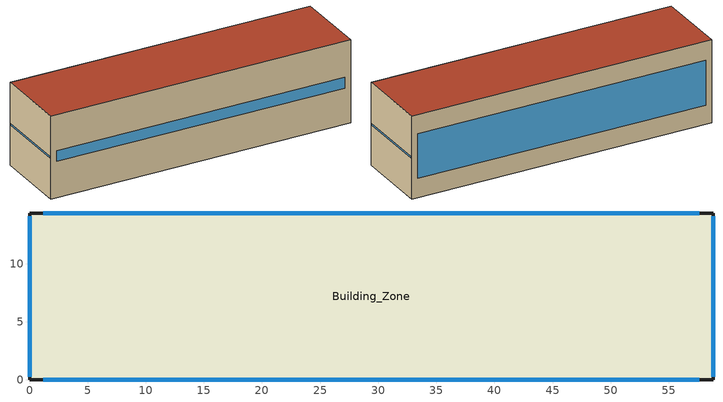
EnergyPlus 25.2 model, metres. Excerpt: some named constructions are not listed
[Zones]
Building_Zone
 floor ground (GROUND_FLOOR): 0,0 0,14.34 58.8,14.34 58.8,0 z0
 wall outside (EXT_WALL): 0,0 58.8,0 58.8,14.34 0,14.34 0,0 z0:16
 window (GLAZING): 1.18,0 57.62,0 z6.96:9.04; 58.8,0.29 58.8,14.05 / 0,14.05 0,0.29 z7.84:8.16; 57.62,14.34 1.18,14.34 z3.68:12.32
 roof outside (ROOF): 0,14.34 0,0 58.8,0 58.8,14.34 z16
[Schedule:Compact]
AUX_SCHED: Through: 1/31, For: Weekdays, Until: 01:00, 0.5, Until: 02:00, 0.5, Until: 03:00, 0.5, Until: 04:00, 0.5, Until: 05:00, 0.5, Until: 06:00, 0.5, Until: 07:00, 0.5, Until: 08:00, 0.5, Until: 09:00, 0.5, Until: 10:00, 0.5, Until: 11:00, 0.5, Until: 12:00, 0.5, Until: 13:00, 0.5, Until: 14:00, 0.5, Until: 15:00, 0.5, Until: 16:00, 0.5, Until: 17:00, 0.5, Until: 18:00, 0.5, Until: 19:00, 0.5, Until: 20:00, 0.5, Until: 21:00, 0.5, Until: 22:00, 0.5, Until: 23:00, 0.5, Until: 24:00, 0.5, For: Saturday, Until: 01:00, 0.5, Until: 02:00, 0.5, Until: 03:00, 0.5, Until: 04:00, 0.5, Until: 05:00, 0.5, Until: 06:00, 0.5, Until: 07:00, 0.5, Until: 08:00, 0.5, Until: 09:00, 0.5, Until: 10:00, 0.5, Until: 11:00, 0.5, Until: 12:00, 0.5, Until: 13:00, 0.5, Until: 14:00, 0.5, Until: 15:00, 0.5, Until: 16:00, 0.5, Until: 17:00, 0.5, Until: 18:00, 0.5, Until: 19:00, 0.5, Until: 20:00, 0.5, Until: 21:00, 0.5, Until: 22:00, 0.5, Until: 23:00, 0.5, Until: 24:00, 0.5, For: Sunday Holidays AllOtherDays, Until: 01:00, 0.5, Until: 02:00, 0.5, Until: 03:00, 0.5, Until: 04:00, 0.5, Until: 05:00, 0.5, Until: 06:00, 0.5, Until: 07:00, 0.5, Until: 08:00, 0.5, Until: 09:00, 0.5, Until: 10:00, 0.5, Until: 11:00, 0.5, Until: 12:00, 0.5, Until: 13:00, 0.5, Until: 14:00, 0.5, Until: 15:00, 0.5, Until: 16:00, 0.5, Until: 17:00, 0.5, Until: 18:00, 0.5, Until: 19:00, 0.5, Until: 20:00, 0.5, Until: 21:00, 0.5, Until: 22:00, 0.5, Until: 23:00, 0.5, Until: 24:00, 0.5, Through: 2/28, For: Weekdays, Until: 01:00, 0.5, Until: 02:00, 0.5, Until: 03:00, 0.5, Until: 04:00, 0.5, Until: 05:00, 0.5, Until: 06:00, 0.5, Until: 07:00, 0.5, Until: 08:00, 0.5, Until: 09:00, 0.5, Until: 10:00, 0.5, Until: 11:00, 0.5, Until: 12:00, 0.5, Until: 13:00, 0.5, Until: 14:00, 0.5, Until: 15:00, 0.5, Until: 16:00, 0.5, Until: 17:00, 0.5, Until: 18:00, 0.5, Until: 19:00, 0.5, Until: 20:00, 0.5, Until: 21:00, 0.5, Until: 22:00, 0.5, Until: 23:00, 0.5, Until: 24:00, 0.5, For: Saturday, Until: 01:00, 0.5, Until: 02:00, 0.5, Until: 03:00, 0.5, Until: 04:00, 0.5, Until: 05:00, 0.5, Until: 06:00, 0.5, Until: 07:00, 0.5, Until: 08:00, 0.5, Until: 09:00, 0.5, Until: 10:00, 0.5, Until: 11:00, 0.5, Until: 12:00, 0.5, Until: 13:00, 0.5, Until: 14:00, 0.5, Until: 15:00, 0.5, Until: 16:00, 0.5, Until: 17:00, 0.5, Until: 18:00, 0.5, Until: 19:00, 0.5, Until: 20:00, 0.5, Until: 21:00, 0.5, Until: 22:00, 0.5, Until: 23:00, 0.5, Until: 24:00, 0.5, For: Sunday Holidays AllOtherDays, Until: 01:00, 0.5, Until: 02:00, 0.5, Until: 03:00, 0.5, Until: 04:00, 0.5, Until: 05:00, 0.5, Until: 06:00, 0.5, Until: 07:00, 0.5, Until: 08:00, 0.5, Until: 09:00, 0.5, Until: 10:00, 0.5, Until: 11:00, 0.5, Until: 12:00, 0.5, Until: 13:00, 0.5, Until: 14:00, 0.5, Until: 15:00, 0.5, Until: 16:00, 0.5, Until: 17:00, 0.5, Until: 18:00, 0.5, Until: 19:00, 0.5, Until: 20:00, 0.5, Until: 21:00, 0.5, Until: 22:00, 0.5, Until: 23:00, 0.5, Until: 24:00, 0.5, Through: 3/31, For: Weekdays, Until: 01:00, 0.5, Until: 02:00, 0.5, Until: 03:00, 0.5, Until: 04:00, 0.5, Until: 05:00, 0.5, Until: 06:00, 0.5, Until: 07:00, 0.5, Until: 08:00, 0.5, Until: 09:00, 0.5, Until: 10:00, 0.5, Until: 11:00, 0.5, Until: 12:00, 0.5, Until: 13:00, 0.5, Until: 14:00, 0.5, Until: 15:00, 0.5, Until: 16:00, 0.5, Until: 17:00, 0.5, Until: 18:00, 0.5, Until: 19:00, 0.5, Until: 20:00, 0.5, Until: 21:00, 0.5, Until: 22:00, 0.5, Until: 23:00, 0.5, Until: 24:00, 0.5, For: Saturday, Until: 01:00, 0.5, Until: 02:00, 0.5, Until: 03:00, 0.5, Until: 04:00, 0.5, Until: 05:00, 0.5, Until: 06:00, 0.5, Until: 07:00, 0.5, Until: 08:00, 0.5, Until: 09:00, 0.5, Until: 10:00, 0.5, Until: 11:00, 0.5, Until: 12:00, 0.5, Until: 13:00, 0.5, Until: 14:00, 0.5, Until: 15:00, 0.5, Until: 16:00, 0.5, Until: 17:00, 0.5, Until: 18:00, 0.5, Until: 19:00, 0.5, Until: 20:00, 0.5, Until: 21:00, 0.5, Until: 22:00, 0.5, Until: 23:00, 0.5, Until: 24:00, 0.5, For: Sunday Holidays AllOtherDays, Until: 01:00, 0.5, Until: 02:00, 0.5, Until: 03:00, 0.5, Until: 04:00, 0.5, Until: 05:00, 0.5, Until: 06:00, 0.5, Until: 07:00, 0.5, Until: 08:00, 0.5, Until: 09:00, 0.5, Until: 10:00, 0.5, Until: 11:00, 0.5, Until: 12:00, 0.5, Until: 13:00, 0.5, Until: 14:00, 0.5, Until: 15:00, 0.5, Until: 16:00, 0.5, Until: 17:00, 0.5, Until: 18:00, 0.5, Until: 19:00, 0.5, Until: 20:00, 0.5, Until: 21:00, 0.5, Until: 22:00, 0.5, Until: 23:00, 0.5, Until: 24:00, 0.5, Through: 4/30, For: Weekdays, Until: 01:00, 0.5, Until: 02:00, 0.5, Until: 03:00, 0.5, Until: 04:00, 0.5, Until: 05:00, 0.5, Until: 06:00, 0.5, Until: 07:00, 0.5, Until: 08:00, 0.5, Until: 09:00, 0.5, Until: 10:00, 0.5, Until: 11:00, 0.5, Until: 12:00, 0.5, Until: 13:00, 0.5, Until: 14:00, 0.5, Until: 15:00, 0.5, Until: 16:00, 0.5, Until: 17:00, 0.5, Until: 18:00, 0.5, Until: 19:00, 0.5, Until: 20:00, 0.5, Until: 21:00, 0.5, Until: 22:00, 0.5, Until: 23:00, 0.5, Until: 24:00, 0.5, For: Saturday, Until: 01:00, 0.5, Until: 02:00, 0.5, Until: 03:00, 0.5, Until: 04:00, 0.5, Until: 05:00, 0.5, Until: 06:00, 0.5, Until: 07:00, 0.5, Until: 08:00, 0.5, Until: 09:00, 0.5, Until: 10:00, 0.5, Until: 11:00, 0.5, Until: 12:00, 0.5, Until: 13:00, 0.5, Until: 14:00, 0.5, Until: 15:00, 0.5, Until: 16:00, 0.5, Until: 17:00, 0.5, Until: 18:00, 0.5, Until: 19:00, 0.5, Until: 20:00, 0.5, Until: 21:00, 0.5, Until: 22:00, 0.5, Until: 23:00, 0.5, Until: 24:00, 0.5, For: Sunday Holidays AllOtherDays, Until: 01:00, 0.5, Until: 02:00, 0.5, Until: 03:00, 0.5, Until: 04:00, 0.5, Until: 05:00, 0.5, Until: 06:00, 0.5, Until: 07:00, 0.5, Until: 08:00, 0.5, Until: 09:00, 0.5, Until: 10:00, 0.5, Until: 11:00, 0.5, Until: 12:00, 0.5, Until: 13:00, 0.5, Until: 14:00, 0.5, Until: 15:00, 0.5, Until: 16:00, 0.5, Until: 17:00, 0.5, Until: 18:00, 0.5, Until: 19:00, 0.5, Until: 20:00, 0.5, Until: 21:00, 0.5, Until: 22:00, 0.5, Until: 23:00, 0.5, Until: 24:00, 0.5, Through: 5/31, For: Weekdays, Until: 01:00, 0.5, Until: 02:00, 0.5, Until: 03:00, 0.5, Until: 04:00, 0.5, Until: 05:00, 0.5, Until: 06:00, 0.5, Until: 07:00, 0.5, Until: 08:00, 0.5, Until: 09:00, 0.5, Until: 10:00, 0.5, Until: 11:00, 0.5, Until: 12:00, 0.5, Until: 13:00, 0.5, Until: 14:00, 0.5, Until: 15:00, 0.5, Until: 16:00, 0.5, Until: 17:00, 0.5, Until: 18:00, 0.5, Until: 19:00, 0.5, Until: 20:00, 0.5, Until: 21:00, 0.5, Until: 22:00, 0.5, Until: 23:00, 0.5, Until: 24:00, 0.5, For: Saturday, Until: 01:00, 0.5, Until: 02:00, 0.5, Until: 03:00, 0.5, Until: 04:00, 0.5, Until: 05:00, 0.5, Until: 06:00, 0.5, Until: 07:00, 0.5, Until: 08:00, 0.5, Until: 09:00, 0.5, Until: 10:00, 0.5, Until: 11:00, 0.5, Until: 12:00, 0.5, Until: 13:00, 0.5, Until: 14:00, 0.5, Until: 15:00, 0.5, Until: 16:00, 0.5, Until: 17:00, 0.5, Until: 18:00, 0.5, Until: 19:00, 0.5, Until: 20:00, 0.5, Until: 21:00, 0.5, Until: 22:00, 0.5, Until: 23:00, 0.5, Until: 24:00, 0.5, For: Sunday Holidays AllOtherDays, Until: 01:00, 0.5, Until: 02:00, 0.5, Until: 03:00, 0.5, Until: 04:00, 0.5, Until: 05:00, 0.5, Until: 06:00, 0.5, Until: 07:00, 0.5, Until: 08:00, 0.5, Until: 09:00, 0.5, Until: 10:00, 0.5, Until: 11:00, 0.5, Until: 12:00, 0.5, Until: 13:00, 0.5, Until: 14:00, 0.5, Until: 15:00, 0.5, Until: 16:00, 0.5, Until: 17:00, 0.5, Until: 18:00, 0.5, Until: 19:00, 0.5, Until: 20:00, 0.5, Until: 21:00, 0.5, Until: 22:00, 0.5, Until: 23:00, 0.5, Until: 24:00, 0.5, Through: 6/30, For: Weekdays, Until: 01:00, 0.5, Until: 02:00, 0.5, Until: 03:00, 0.5, Until: 04:00, 0.5, Until: 05:00, 0.5, Until: 06:00, 0.5, Until: 07:00, 0.5, Until: 08:00, 0.5, Until: 09:00, 0.5, Until: 10:00, 0.5, Until: 11:00, 0.5, Until: 12:00, 0.5, Until: 13:00, 0.5, Until: 14:00, 0.5, Until: 15:00, 0.5, Until: 16:00, 0.5, Until: 17:00, 0.5, Until: 18:00, 0.5, Until: 19:00, 0.5, Until: 20:00, 0.5, Until: 21:00, 0.5, Until: 22:00, 0.5, Until: 23:00, 0.5, Until: 24:00, 0.5, For: Saturday, Until: 01:00, 0.5, Until: 02:00, 0.5, Until: 03:00, 0.5, Until: 04:00, 0.5, Until: 05:00, 0.5, Until: 06:00, 0.5, Until: 07:00, 0.5, Until: 08:00, 0.5, Until: 09:00, 0.5, Until: 10:00, 0.5, Until: 11:00, 0.5, Until: 12:00, 0.5, Until: 13:00, 0.5, Until: 14:00, 0.5, Until: 15:00, 0.5, Until: 16:00, 0.5, Until: 17:00, 0.5, Until: 18:00, 0.5, Until: 19:00, 0.5, Until: 20:00, 0.5, Until: 21:00, 0.5, Until: 22:00, 0.5, Until: 23:00, 0.5, Until: 24:00, 0.5, For: Sunday Holidays AllOtherDays, Until: 01:00, 0.5, Until: 02:00, 0.5, Until: 03:00, 0.5, Until: 04:00, 0.5, Until: 05:00, 0.5, Until: 06:00, 0.5, Until: 07:00, 0.5, Until: 08:00, 0.5, Until: 09:00, 0.5, Until: 10:00, 0.5, Until: 11:00, 0.5, Until: 12:00, 0.5, Until: 13:00, 0.5, Until: 14:00, 0.5, Until: 15:00, 0.5, Until: 16:00, 0.5, Until: 17:00, 0.5, Until: 18:00, 0.5, Until: 19:00, 0.5, Until: 20:00, 0.5, Until: 21:00, 0.5, Until: 22:00, 0.5, Until: 23:00, 0.5, Until: 24:00, 0.5, Through: 7/31, For: Weekdays, Until: 01:00, 0.5, Until: 02:00, 0.5, Until: 03:00, 0.5, Until: 04:00, 0.5, Until: 05:00, 0.5, Until: 06:00, 0.5, Until: 07:00, 0.5, Until: 08:00, 0.5, Until: 09:00, 0.5, Until: 10:00, 0.5, Until: 11:00, 0.5, Until: 12:00, 0.5, Until: 13:00, 0.5, Until: 14:00, 0.5, Until: 15:00, 0.5, Until: 16:00, 0.5, Until: 17:00, 0.5, Until: 18:00, 0.5, Until: 19:00, 0.5, Until: 20:00, 0.5, Until: 21:00, 0.5, Until: 22:00, 0.5, Until: 23:00, 0.5, Until: 24:00, 0.5, For: Saturday, Until: 01:00, 0.5, Until: 02:00, 0.5, Until: 03:00, 0.5, Until: 04:00, 0.5, Until: 05:00, 0.5, Until: 06:00, 0.5, Until: 07:00, 0.5, Until: 08:00, 0.5, Until: 09:00, 0.5, Until: 10:00, 0.5, Until: 11:00, 0.5, Until: 12:00, 0.5, Until: 13:00, 0.5, Until: 14:00, 0.5, Until: 15:00, 0.5, Until: 16:00, 0.5, Until: 17:00, 0.5, Until: 18:00, 0.5, Until: 19:00, 0.5, Until: 20:00, 0.5, Until: 21:00, 0.5, Until: 22:00, 0.5, Until: 23:00, 0.5, Until: 24:00, 0.5, For: Sunday Holidays AllOtherDays, Until: 01:00, 0.5, Until: 02:00, 0.5, Until: 03:00, 0.5, Until: 04:00, 0.5, Until: 05:00, 0.5, Until: 06:00, 0.5, Until: 07:00, 0.5, Until: 08:00, 0.5, Until: 09:00, 0.5, Until: 10:00, 0.5, Until: 11:00, 0.5, Until: 12:00, 0.5, Until: 13:00, 0.5, Until: 14:00, 0.5, Until: 15:00, 0.5, Until: 16:00, 0.5, Until: 17:00, 0.5, Until: 18:00, 0.5, Until: 19:00, 0.5, Until: 20:00, 0.5, Until: 21:00, 0.5, Until: 22:00, 0.5, Until: 23:00, 0.5, Until: 24:00, 0.5, Through: 8/31, For: Weekdays, Until: 01:00, 0.5, Until: 02:00, 0.5, Until: 03:00, 0.5, Until: 04:00, 0.5, Until: 05:00, 0.5, Until: 06:00, 0.5, Until: 07:00, 0.5, Until: 08:00, 0.5, Until: 09:00, 0.5, Until: 10:00, 0.5, Until: 11:00, 0.5, Until: 12:00, 0.5, Until: 13:00, 0.5, Until: 14:00, 0.5, Until: 15:00, 0.5, Until: 16:00, 0.5, Until: 17:00, 0.5, Until: 18:00, 0.5, Until: 19:00, 0.5, Until: 20:00, 0.5, Until: 21:00, 0.5, Until: 22:00, 0.5, Until: 23:00, 0.5, Until: 24:00, 0.5, For: Saturday, Until: 01:00, 0.5, Until: 02:00, 0.5, Until: 03:00, 0.5, Until: 04:00, 0.5, Until: 05:00, 0.5, Until: 06:00, 0.5, Until: 07:00, 0.5, Until: 08:00, 0.5, Until: 09:00, 0.5, Until: 10:00, 0.5, Until: 11:00, 0.5, Until: 12:00, 0.5, Until: 13:00, 0.5, Until: 14:00, 0.5, Until: 15:00, 0.5, Until: 16:00, 0.5, Until: 17:00, 0.5, Until: 18:00, 0.5, Until: 19:00, 0.5, Until: 20:00, 0.5, Until: 21:00, 0.5, Until: 22:00, 0.5, Until: 23:00, 0.5, Until: 24:00, 0.5, For: Sunday Holidays AllOtherDays, Until: 01:00, 0.5, Until: 02:00, 0.5, Until: 03:00, 0.5, Until: 04:00, 0.5, Until: 05:00, 0.5, Until: 06:00, 0.5, Until: 07:00, 0.5, Until: 08:00, 0.5, Until: 09:00, 0.5, Until: 10:00, 0.5, Until: 11:00, 0.5, Until: 12:00, 0.5, Until: 13:00, 0.5, Until: 14:00, 0.5, Until: 15:00, 0.5, Until: 16:00, 0.5, Until: 17:00, 0.5, Until: 18:00, 0.5, Until: 19:00, 0.5, Until: 20:00, 0.5, Until: 21:00, 0.5, Until: 22:00, 0.5, Until: 23:00, 0.5, Until: 24:00, 0.5, Through: 9/30, For: Weekdays, Until: 01:00, 0.5, Until: 02:00, 0.5, Until: 03:00, 0.5, Until: 04:00, 0.5, Until: 05:00, 0.5, Until: 06:00, 0.5, Until: 07:00, 0.5, Until: 08:00, 0.5, Until: 09:00, 0.5, Until: 10:00, 0.5, Until: 11:00, 0.5, Until: 12:00, 0.5, Until: 13:00, 0.5, Until: 14:00, 0.5, Until: 15:00, 0.5, Until: 16:00, 0.5, Until: 17:00, 0.5, Until: 18:00, 0.5, Until: 19:00, 0.5, Until: 20:00, 0.5, Until: 21:00, 0.5, Until: 22:00, 0.5, Until: 23:00, 0.5, Until: 24:00, 0.5, For: Saturday, Until: 01:00, 0.5, Until: 02:00, 0.5, Until: 03:00, 0.5, Until: 04:00, 0.5, Until: 05:00, 0.5, Until: 06:00, 0.5, Until: 07:00, 0.5, Until: 08:00, 0.5, Until: 09:00, 0.5, Until: 10:00, 0.5, Until: 11:00, 0.5, Until: 12:00, 0.5, Until: 13:00, 0.5, Until: 14:00, 0.5, Until: 15:00, 0.5, Until: 16:00, 0.5, Until: 17:00, 0.5, Until: 18:00, 0.5, Until: 19:00, 0.5, Until: 20:00, 0.5, Until: 21:00, 0.5, Until: 22:00, 0.5, Until: 23:00, 0.5, Until: 24:00, 0.5, For: Sunday Holidays AllOtherDays, Until: 01:00, 0.5, Until: 02:00, 0.5, Until: 03:00, 0.5, Until: 04:00, 0.5, Until: 05:00, 0.5, Until: 06:00, 0.5, Until: 07:00, 0.5, Until: 08:00, 0.5, Until: 09:00, 0.5, Until: 10:00, 0.5, Until: 11:00, 0.5, Until: 12:00, 0.5, Until: 13:00, 0.5, Until: 14:00, 0.5, Until: 15:00, 0.5, Until: 16:00, 0.5, Until: 17:00, 0.5, Until: 18:00, 0.5, Until: 19:00, 0.5, Until: 20:00, 0.5, Until: 21:00, 0.5, Until: 22:00, 0.5, Until: 23:00, 0.5, Until: 24:00, 0.5, Through: 10/31, For: Weekdays, Until: 01:00, 0.5, Until: 02:00, 0.5, Until: 03:00, 0.5, Until: 04:00, 0.5, Until: 05:00, 0.5, Until: 06:00, 0.5, Until: 07:00, 0.5, Until: 08:00, 0.5, Until: 09:00, 0.5, Until: 10:00, 0.5, Until: 11:00, 0.5, Until: 12:00, 0.5, Until: 13:00, 0.5, Until: 14:00, 0.5, Until: 15:00, 0.5, Until: 16:00, 0.5, Until: 17:00, 0.5, Until: 18:00, 0.5, Until: 19:00, 0.5, Until: 20:00, 0.5, Until: 21:00, 0.5, Until: 22:00, 0.5, Until: 23:00, 0.5, Until: 24:00, 0.5, For: Saturday, Until: 01:00, 0.5, Until: 02:00, 0.5, Until: 03:00, 0.5, Until: 04:00, 0.5, Until: 05:00, 0.5, Until: 06:00, 0.5, Until: 07:00, 0.5, Until: 08:00, 0.5, Until: 09:00, 0.5, Until: 10:00, 0.5, Until: 11:00, 0.5, Until: 12:00, 0.5, Until: 13:00, 0.5, Until: 14:00, 0.5, Until: 15:00, 0.5, Until: 16:00, 0.5, Until: 17:00, 0.5, Until: 18:00, 0.5, Until: 19:00, 0.5, Until: 20:00, 0.5, Until: 21:00, 0.5, Until: 22:00, 0.5, Until: 23:00, 0.5, Until: 24:00, 0.5, For: Sunday Holidays AllOtherDays, Until: 01:00, 0.5, Until: 02:00, 0.5, Until: 03:00, 0.5, Until: 04:00, 0.5, Until: 05:00, 0.5, Until: 06:00, 0.5, Until: 07:00, 0.5, Until: 08:00, 0.5, Until: 09:00, 0.5, Until: 10:00, 0.5, Until: 11:00, 0.5, Until: 12:00, 0.5, Until: 13:00, 0.5, Until: 14:00, 0.5, Until: 15:00, 0.5, Until: 16:00, 0.5, Until: 17:00, 0.5, Until: 18:00, 0.5, Until: 19:00, 0.5, Until: 20:00, 0.5, Until: 21:00, 0.5, Until: 22:00, 0.5, Until: 23:00, 0.5, Until: 24:00, 0.5, Through: 11/30, For: Weekdays, Until: 01:00, 0.5, Until: 02:00, 0.5, Until: 03:00, 0.5, Until: 04:00, 0.5, Until: 05:00, 0.5, Until: 06:00, 0.5, Until: 07:00, 0.5, Until: 08:00, 0.5, Until: 09:00, 0.5, Until: 10:00, 0.5, Until: 11:00, 0.5, Until: 12:00, 0.5, Until: 13:00, 0.5, Until: 14:00, 0.5, Until: 15:00, 0.5, Until: 16:00, 0.5, Until: 17:00, 0.5, Until: 18:00, 0.5, Until: 19:00, 0.5, Until: 20:00, 0.5, Until: 21:00, 0.5, Until: 22:00, 0.5, Until: 23:00, 0.5, Until: 24:00, 0.5, For: Saturday, Until: 01:00, 0.5, Until: 02:00, 0.5, Until: 03:00, 0.5, Until: 04:00, 0.5, Until: 05:00, 0.5, Until: 06:00, 0.5, Until: 07:00, 0.5, Until: 08:00, 0.5, Until: 09:00, 0.5, Until: 10:00, 0.5, Until: 11:00, 0.5, Until: 12:00, 0.5, Until: 13:00, 0.5, Until: 14:00, 0.5, Until: 15:00, 0.5, Until: 16:00, 0.5, Until: 17:00, 0.5, Until: 18:00, 0.5, Until: 19:00, 0.5, Until: 20:00, 0.5, Until: 21:00, 0.5, Until: 22:00, 0.5, Until: 23:00, 0.5, Until: 24:00, 0.5, For: Sunday Holidays AllOtherDays, Until: 01:00, 0.5, Until: 02:00, 0.5, Until: 03:00, 0.5, Until: 04:00, 0.5, Until: 05:00, 0.5, Until: 06:00, 0.5, Until: 07:00, 0.5, Until: 08:00, 0.5, Until: 09:00, 0.5, Until: 10:00, 0.5, Until: 11:00, 0.5, Until: 12:00, 0.5, Until: 13:00, 0.5, Until: 14:00, 0.5, Until: 15:00, 0.5, Until: 16:00, 0.5, Until: 17:00, 0.5, Until: 18:00, 0.5, Until: 19:00, 0.5, Until: 20:00, 0.5, Until: 21:00, 0.5, Until: 22:00, 0.5, Until: 23:00, 0.5, Until: 24:00, 0.5, Through: 12/31, For: Weekdays, Until: 01:00, 0.5, Until: 02:00, 0.5, Until: 03:00, 0.5, Until: 04:00, 0.5, Until: 05:00, 0.5, Until: 06:00, 0.5, Until: 07:00, 0.5, Until: 08:00, 0.5, Until: 09:00, 0.5, Until: 10:00, 0.5, Until: 11:00, 0.5, Until: 12:00, 0.5, Until: 13:00, 0.5, Until: 14:00, 0.5, Until: 15:00, 0.5, Until: 16:00, 0.5, Until: 17:00, 0.5, Until: 18:00, 0.5, Until: 19:00, 0.5, Until: 20:00, 0.5, Until: 21:00, 0.5, Until: 22:00, 0.5, Until: 23:00, 0.5, Until: 24:00, 0.5, For: Saturday, Until: 01:00, 0.5, Until: 02:00, 0.5, Until: 03:00, 0.5, Until: 04:00, 0.5, Until: 05:00, 0.5, Until: 06:00, 0.5, Until: 07:00, 0.5, Until: 08:00, 0.5, Until: 09:00, 0.5, Until: 10:00, 0.5, Until: 11:00, 0.5, Until: 12:00, 0.5, Until: 13:00, 0.5, Until: 14:00, 0.5, Until: 15:00, 0.5, Until: 16:00, 0.5, Until: 17:00, 0.5, Until: 18:00, 0.5, Until: 19:00, 0.5, Until: 20:00, 0.5, Until: 21:00, 0.5, Until: 22:00, 0.5, Until: 23:00, 0.5, Until: 24:00, 0.5, For: Sunday Holidays AllOtherDays, Until: 01:00, 0.5, Until: 02:00, 0.5, Until: 03:00, 0.5, Until: 04:00, 0.5, Until: 05:00, 0.5, Until: 06:00, 0.5, Until: 07:00, 0.5, Until: 08:00, 0.5, Until: 09:00, 0.5, Until: 10:00, 0.5, Until: 11:00, 0.5, Until: 12:00, 0.5, Until: 13:00, 0.5, Until: 14:00, 0.5, Until: 15:00, 0.5, Until: 16:00, 0.5, Until: 17:00, 0.5, Until: 18:00, 0.5, Until: 19:00, 0.5, Until: 20:00, 0.5, Until: 21:00, 0.5, Until: 22:00, 0.5, Until: 23:00, 0.5, Until: 24:00, 0.5
